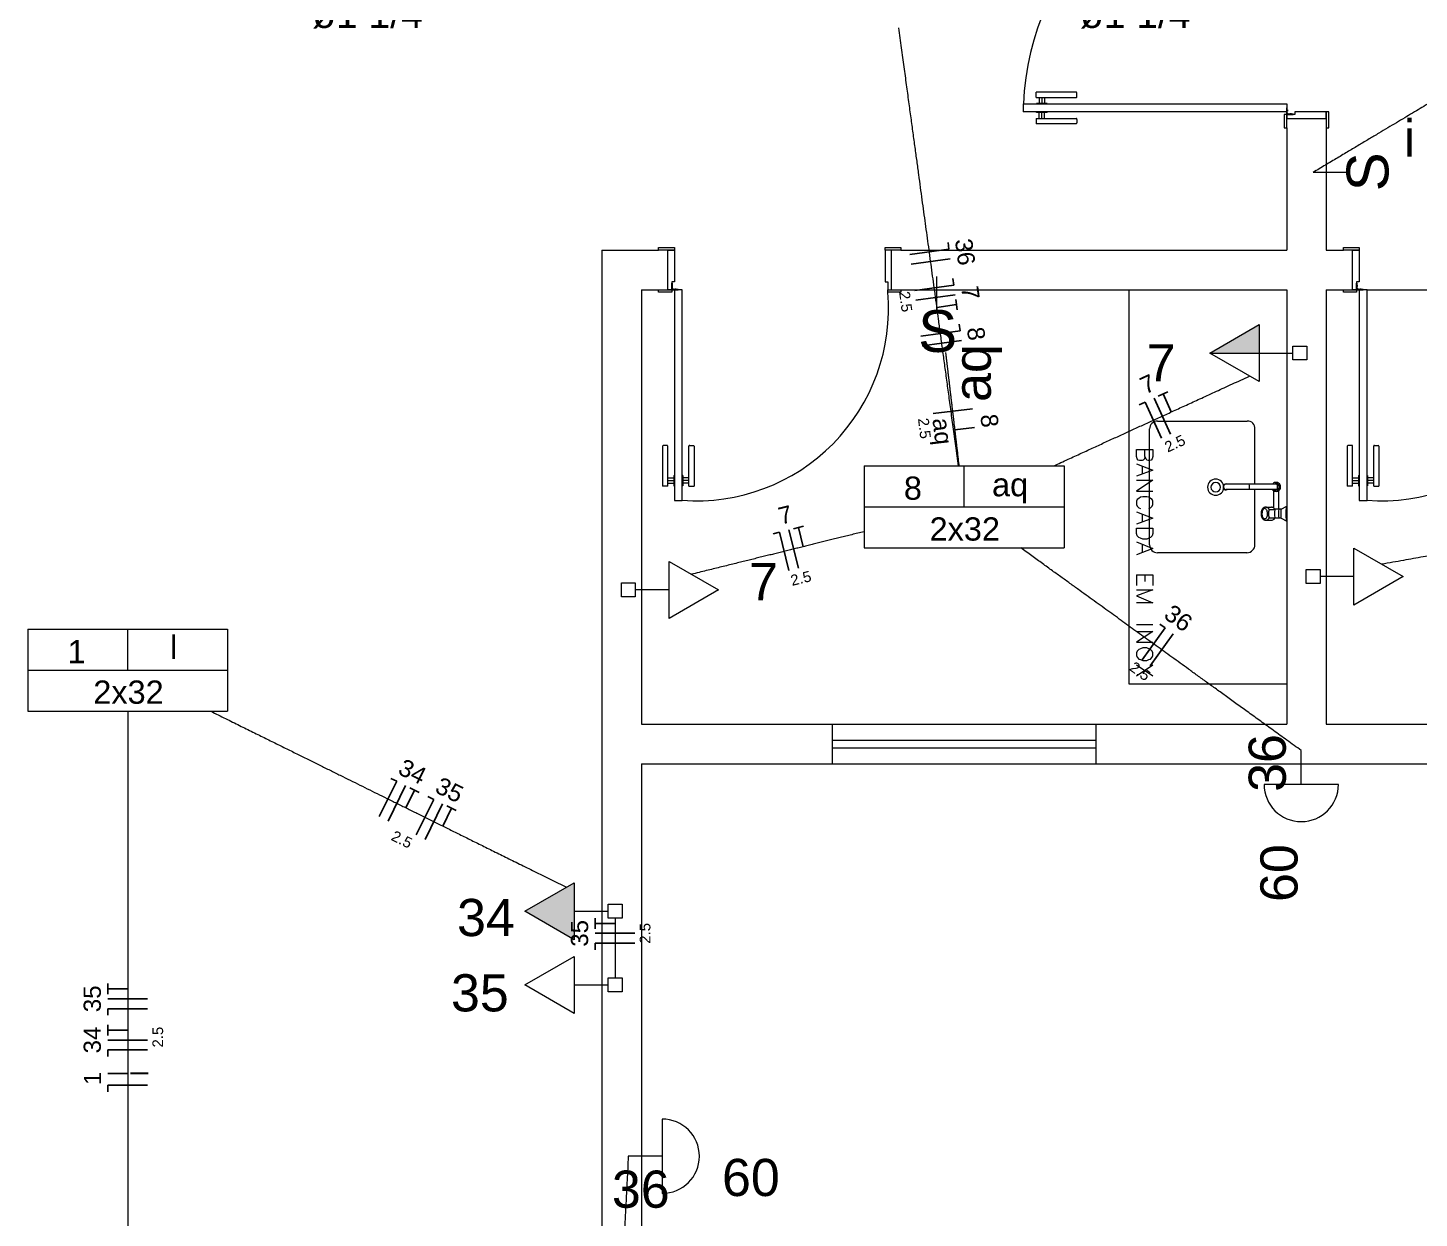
# Model space of a CAD drawing. Header units: millimetres. Extents: x -130 to 1399, y -90 to 1288.
# Drawn here: x 1137.94 to 1143.22, y 1245.55 to 1250.06 of the extents above; entities that cross this region are included whole.
import ezdxf

# ---------------------------------------------------------------- set-up
doc = ezdxf.new("R2010")
doc.units = ezdxf.units.MM
doc.header["$LTSCALE"] = 0.01
for name, color, linetype, lineweight in [('Arquitetura', 134, 'Continuous', 5), ('EL-Condutos', 3, 'Continuous', 13), ('EL-Fios', 9, 'Continuous', 25), ('EL-Textos condutos', 7, 'Continuous', 20), ('EL-Textos fios', 7, 'Continuous', 20), ('EL-Textos pontos', 5, 'Continuous', 20), ('P-SIMBOL', 5, 'Continuous', 5)]:
    doc.layers.add(name, color=color, linetype=linetype, lineweight=lineweight)
doc.styles.add('ARIAL', font='arial.ttf')

msp = doc.modelspace()

# ---------------------------------------------------------------- hatches: boundary and pattern name
at = {"layer": 'P-SIMBOL', "linetype": 'Continuous'}
for points in [[(1142.6169, 1248.8302), (1142.4294, 1248.8302), (1142.6169, 1248.9384)], [(1140.0169, 1246.8186), (1139.8294, 1246.7104), (1140.0169, 1246.6021)]]:
    msp.add_hatch(color=256, dxfattribs=at).paths.add_polyline_path(points)

# ---------------------------------------------------------------- linework, layer by layer
at = {"layer": 'Arquitetura', "color": 3, "linetype": 'Continuous'}
for p, q in [((1141.9219, 1249.8207), (1141.7704, 1249.8207)), ((1141.7704, 1249.8007), (1141.9219, 1249.8007)), ((1141.9249, 1249.8042), (1141.9249, 1249.8182)), ((1141.8119, 1249.7777), (1141.7719, 1249.7777)), ((1141.7704, 1249.7207), (1141.9219, 1249.7207)), ((1141.9219, 1249.7007), (1141.7704, 1249.7007)), ((1141.8119, 1249.7437), (1141.7719, 1249.7437)), ((1141.9249, 1249.7172), (1141.9249, 1249.7032)), ((1140.3679, 1248.4792), (1140.3544, 1248.4792)), ((1140.4549, 1248.4792), (1140.4694, 1248.4792)), ((1142.9684, 1248.4792), (1142.9539, 1248.4792)), ((1143.0549, 1248.4792), (1143.0689, 1248.4792)), ((1140.3514, 1248.4762), (1140.3514, 1248.3242)), ((1140.3714, 1248.3242), (1140.3714, 1248.4762)), ((1140.4514, 1248.3242), (1140.4514, 1248.4762)), ((1140.4714, 1248.4762), (1140.4714, 1248.3242)), ((1142.9514, 1248.4762), (1142.9514, 1248.3242)), ((1142.9714, 1248.3242), (1142.9714, 1248.4762)), ((1143.0519, 1248.3242), (1143.0519, 1248.4762)), ((1143.0719, 1248.4762), (1143.0719, 1248.3242)), ((1140.3949, 1248.3657), (1140.3949, 1248.3257)), ((1140.4289, 1248.3657), (1140.4289, 1248.3257)), ((1142.9944, 1248.3657), (1142.9944, 1248.3257)), ((1143.0284, 1248.3657), (1143.0284, 1248.3257))]:
    msp.add_line(p, q, dxfattribs=at)
at = {"layer": 'Arquitetura', "color": 3}
for p, q in [((1141.7704, 1249.8007), (1141.7704, 1249.8207)), ((1141.7819, 1249.8007), (1141.7819, 1249.7777)), ((1141.7919, 1249.8007), (1141.7919, 1249.7777)), ((1141.8019, 1249.8007), (1141.8019, 1249.7777)), ((1141.7719, 1249.7777), (1141.7719, 1249.7757)), ((1141.7719, 1249.7437), (1141.7719, 1249.7462)), ((1141.8119, 1249.7777), (1141.8119, 1249.7757)), ((1141.8119, 1249.7437), (1141.8119, 1249.7462)), ((1141.7704, 1249.7207), (1141.7704, 1249.7007)), ((1141.7819, 1249.7207), (1141.7819, 1249.7437)), ((1141.7919, 1249.7207), (1141.7919, 1249.7437)), ((1141.8019, 1249.7207), (1141.8019, 1249.7437)), ((1140.3714, 1248.3242), (1140.3514, 1248.3242)), ((1140.3714, 1248.3557), (1140.3949, 1248.3557)), ((1140.3714, 1248.3457), (1140.3949, 1248.3457)), ((1140.3714, 1248.3357), (1140.3949, 1248.3357)), ((1140.3949, 1248.3657), (1140.3969, 1248.3657)), ((1140.3949, 1248.3257), (1140.3969, 1248.3257)), ((1140.4289, 1248.3657), (1140.4269, 1248.3657)), ((1140.4289, 1248.3257), (1140.4269, 1248.3257)), ((1140.4514, 1248.3557), (1140.4289, 1248.3557)), ((1140.4514, 1248.3457), (1140.4289, 1248.3457)), ((1140.4514, 1248.3357), (1140.4289, 1248.3357)), ((1140.4514, 1248.3242), (1140.4714, 1248.3242)), ((1142.9714, 1248.3242), (1142.9514, 1248.3242)), ((1142.9714, 1248.3557), (1142.9944, 1248.3557)), ((1142.9714, 1248.3457), (1142.9944, 1248.3457)), ((1142.9714, 1248.3357), (1142.9944, 1248.3357)), ((1142.9944, 1248.3657), (1142.9964, 1248.3657)), ((1142.9944, 1248.3257), (1142.9964, 1248.3257)), ((1143.0284, 1248.3657), (1143.0264, 1248.3657)), ((1143.0284, 1248.3257), (1143.0264, 1248.3257)), ((1143.0519, 1248.3557), (1143.0284, 1248.3557)), ((1143.0519, 1248.3457), (1143.0284, 1248.3457)), ((1143.0519, 1248.3357), (1143.0284, 1248.3357)), ((1143.0519, 1248.3242), (1143.0719, 1248.3242))]:
    msp.add_line(p, q, dxfattribs=at)
at = {"layer": 'Arquitetura', "color": 2}
for p, q in [((1141.7214, 1249.7757), (1142.7214, 1249.7757)), ((1141.7214, 1249.7757), (1141.7214, 1249.7462)), ((1142.7214, 1249.7462), (1141.7214, 1249.7462)), ((1142.7214, 1249.7757), (1142.7214, 1249.7462)), ((1140.3969, 1249.0707), (1140.3969, 1248.2707)), ((1140.4269, 1249.0707), (1140.3969, 1249.0707)), ((1140.4269, 1248.2707), (1140.4269, 1249.0707)), ((1142.9964, 1249.0707), (1142.9964, 1248.2707)), ((1143.0264, 1249.0707), (1142.9964, 1249.0707)), ((1143.0264, 1248.2707), (1143.0264, 1249.0707)), ((1140.3969, 1248.2707), (1140.4269, 1248.2707)), ((1142.9964, 1248.2707), (1143.0264, 1248.2707))]:
    msp.add_line(p, q, dxfattribs=at)
at = {"layer": 'Arquitetura'}
for p, q in [((1142.7229, 1249.7522), (1142.7229, 1249.7492)), ((1142.7384, 1249.7372), (1142.7349, 1249.7372)), ((1140.1214, 1249.2207), (1140.3364, 1249.2207)), ((1141.2564, 1249.2207), (1142.7214, 1249.2207)), ((1142.8714, 1249.2207), (1142.9369, 1249.2207)), ((1140.2719, 1249.0707), (1140.3364, 1249.0707)), ((1140.3879, 1249.0872), (1140.3879, 1249.0847)), ((1140.4029, 1249.0722), (1140.3999, 1249.0722)), ((1141.2564, 1249.0707), (1142.7214, 1249.0707)), ((1142.1229, 1247.5727), (1142.1229, 1249.0707)), ((1142.8714, 1249.0707), (1142.9369, 1249.0707)), ((1142.9884, 1249.0872), (1142.9884, 1249.0847)), ((1143.0029, 1249.0722), (1143.0004, 1249.0722)), ((1143.0264, 1249.0707), (1143.8064, 1249.0707)), ((1142.2009, 1248.1017), (1142.2009, 1248.5417)), ((1142.2309, 1248.5717), (1142.5714, 1248.5717)), ((1142.6009, 1248.3317), (1142.6009, 1248.5417)), ((1142.1514, 1248.4367), (1142.1514, 1248.4642)), ((1142.1514, 1248.4642), (1142.2129, 1248.4642)), ((1142.1539, 1248.4282), (1142.1514, 1248.4367)), ((1142.1579, 1248.4237), (1142.1539, 1248.4282)), ((1142.1814, 1248.4282), (1142.1769, 1248.4237)), ((1142.1834, 1248.4367), (1142.1814, 1248.4282)), ((1142.1834, 1248.4367), (1142.1834, 1248.4642)), ((1142.1879, 1248.4282), (1142.1834, 1248.4367)), ((1142.1899, 1248.4237), (1142.1879, 1248.4282)), ((1142.2109, 1248.4282), (1142.2069, 1248.4237)), ((1142.2129, 1248.4367), (1142.2109, 1248.4282)), ((1142.2129, 1248.4642), (1142.2129, 1248.4367)), ((1142.1514, 1248.4092), (1142.2129, 1248.3857)), ((1142.2129, 1248.3857), (1142.1514, 1248.3627)), ((1142.1624, 1248.4217), (1142.1579, 1248.4237)), ((1142.1729, 1248.4217), (1142.1624, 1248.4217)), ((1142.1769, 1248.4237), (1142.1729, 1248.4217)), ((1142.1729, 1248.4007), (1142.1729, 1248.3712)), ((1142.1959, 1248.4217), (1142.1899, 1248.4237)), ((1142.2024, 1248.4217), (1142.1959, 1248.4217)), ((1142.2069, 1248.4237), (1142.2024, 1248.4217)), ((1142.1514, 1248.3477), (1142.2129, 1248.3477)), ((1142.2129, 1248.3477), (1142.1514, 1248.3052)), ((1142.4959, 1248.3317), (1142.4909, 1248.3317)), ((1142.6669, 1248.3317), (1142.4959, 1248.3317)), ((1142.6844, 1248.3317), (1142.6669, 1248.3317)), ((1142.1514, 1248.3052), (1142.2129, 1248.3052)), ((1142.1539, 1248.2737), (1142.1514, 1248.2672)), ((1142.1514, 1248.2672), (1142.1514, 1248.2547)), ((1142.1599, 1248.2777), (1142.1539, 1248.2737)), ((1142.1664, 1248.2822), (1142.1599, 1248.2777)), ((1142.1749, 1248.2842), (1142.1664, 1248.2822)), ((1142.1899, 1248.2842), (1142.1749, 1248.2842)), ((1142.1984, 1248.2822), (1142.1899, 1248.2842)), ((1142.2044, 1248.2777), (1142.1984, 1248.2822)), ((1142.2109, 1248.2737), (1142.2044, 1248.2777)), ((1142.2129, 1248.2672), (1142.2109, 1248.2737)), ((1142.2129, 1248.2547), (1142.2129, 1248.2672)), ((1142.4959, 1248.3117), (1142.4909, 1248.3117)), ((1142.6669, 1248.3117), (1142.4959, 1248.3117)), ((1142.6009, 1248.1017), (1142.6009, 1248.3117)), ((1142.6844, 1248.3117), (1142.6669, 1248.3117)), ((1142.6709, 1248.3077), (1142.6709, 1248.2427)), ((1142.6909, 1248.3077), (1142.6909, 1248.2377)), ((1142.1514, 1248.2547), (1142.1539, 1248.2482)), ((1142.1514, 1248.2272), (1142.2129, 1248.2037)), ((1142.1539, 1248.2482), (1142.1599, 1248.2417)), ((1142.1599, 1248.2417), (1142.1664, 1248.2397)), ((1142.1729, 1248.2187), (1142.1729, 1248.1892)), ((1142.1984, 1248.2397), (1142.2044, 1248.2417)), ((1142.2044, 1248.2417), (1142.2109, 1248.2482)), ((1142.2109, 1248.2482), (1142.2129, 1248.2547)), ((1142.6419, 1248.2452), (1142.6634, 1248.2452)), ((1142.6559, 1248.2357), (1142.6769, 1248.2357)), ((1142.6909, 1248.2377), (1142.6759, 1248.2377)), ((1142.7004, 1248.2377), (1142.6909, 1248.2377)), ((1142.7004, 1248.2377), (1142.7214, 1248.2487)), ((1142.7004, 1248.2027), (1142.7004, 1248.2377)), ((1142.2129, 1248.2037), (1142.1514, 1248.1807)), ((1142.1514, 1248.1657), (1142.2129, 1248.1657)), ((1142.1514, 1248.1447), (1142.1514, 1248.1657)), ((1142.2129, 1248.1657), (1142.2129, 1248.1447)), ((1142.6419, 1248.1952), (1142.6634, 1248.1952)), ((1142.6559, 1248.2042), (1142.6769, 1248.2042)), ((1142.7004, 1248.2027), (1142.6759, 1248.2027)), ((1142.7004, 1248.2027), (1142.7214, 1248.1917)), ((1142.1539, 1248.1362), (1142.1514, 1248.1447)), ((1142.1514, 1248.1127), (1142.2129, 1248.0877)), ((1142.1599, 1248.1297), (1142.1539, 1248.1362)), ((1142.1664, 1248.1277), (1142.1599, 1248.1297)), ((1142.1749, 1248.1232), (1142.1664, 1248.1277)), ((1142.1899, 1248.1232), (1142.1749, 1248.1232)), ((1142.1984, 1248.1277), (1142.1899, 1248.1232)), ((1142.2044, 1248.1297), (1142.1984, 1248.1277)), ((1142.2109, 1248.1362), (1142.2044, 1248.1297)), ((1142.2129, 1248.1447), (1142.2109, 1248.1362)), ((1142.2129, 1248.0877), (1142.1514, 1248.0642)), ((1142.1729, 1248.1022), (1142.1729, 1248.0727)), ((1142.2309, 1248.0722), (1142.5714, 1248.0722)), ((1142.1514, 1247.9882), (1142.2129, 1247.9882)), ((1142.1514, 1247.9882), (1142.1514, 1247.9477)), ((1142.1834, 1247.9882), (1142.1834, 1247.9627)), ((1142.2129, 1247.9882), (1142.2129, 1247.9477)), ((1142.1514, 1247.9307), (1142.2129, 1247.9307)), ((1142.2129, 1247.9307), (1142.1514, 1247.9077)), ((1142.1514, 1247.9077), (1142.2129, 1247.8822)), ((1142.2129, 1247.8822), (1142.1514, 1247.8822)), ((1142.2129, 1247.7977), (1142.1514, 1247.7977)), ((1142.1514, 1247.7722), (1142.2129, 1247.7722)), ((1142.2129, 1247.7722), (1142.1514, 1247.7322)), ((1142.1514, 1247.7322), (1142.2129, 1247.7322)), ((1142.1539, 1247.6982), (1142.1514, 1247.6917)), ((1142.1514, 1247.6917), (1142.1514, 1247.6812)), ((1142.1599, 1247.7042), (1142.1539, 1247.6982)), ((1142.1664, 1247.7067), (1142.1599, 1247.7042)), ((1142.1749, 1247.7107), (1142.1664, 1247.7067)), ((1142.1899, 1247.7107), (1142.1749, 1247.7107)), ((1142.1984, 1247.7067), (1142.1899, 1247.7107)), ((1142.2044, 1247.7042), (1142.1984, 1247.7067)), ((1142.2109, 1247.6982), (1142.2044, 1247.7042)), ((1142.2129, 1247.6917), (1142.2109, 1247.6982)), ((1142.2129, 1247.6812), (1142.2129, 1247.6917)), ((1142.1514, 1247.6812), (1142.1539, 1247.6747)), ((1142.2129, 1247.6452), (1142.1514, 1247.6027)), ((1142.2129, 1247.6027), (1142.1514, 1247.6452)), ((1142.1539, 1247.6747), (1142.1599, 1247.6682)), ((1142.1599, 1247.6682), (1142.1664, 1247.6662)), ((1142.1664, 1247.6662), (1142.1749, 1247.6622)), ((1142.1749, 1247.6622), (1142.1899, 1247.6622)), ((1142.1899, 1247.6622), (1142.1984, 1247.6662)), ((1142.1984, 1247.6662), (1142.2044, 1247.6682)), ((1142.2044, 1247.6682), (1142.2109, 1247.6747)), ((1142.2109, 1247.6747), (1142.2129, 1247.6812)), ((1142.7214, 1247.5727), (1142.1229, 1247.5727)), ((1140.2719, 1247.4207), (1142.7214, 1247.4207)), ((1140.9964, 1247.4207), (1140.9964, 1247.2707)), ((1141.9964, 1247.4207), (1141.9964, 1247.2707)), ((1142.8714, 1247.4207), (1145.9714, 1247.4207)), ((1140.2719, 1247.2707), (1149.2214, 1247.2707))]:
    msp.add_line(p, q, dxfattribs=at)
at = {"layer": 'Arquitetura', "linetype": 'Continuous'}
for p, q in [((1142.7214, 1249.6857), (1142.7214, 1249.2207)), ((1142.8714, 1249.6857), (1142.8714, 1249.2207)), ((1140.1214, 1249.2207), (1140.1214, 1242.1757)), ((1140.2719, 1249.0707), (1140.2719, 1247.4207)), ((1142.7214, 1249.0707), (1142.7214, 1247.4207)), ((1142.8714, 1249.0707), (1142.8714, 1247.4207)), ((1140.9964, 1247.3607), (1141.9964, 1247.3607)), ((1140.9964, 1247.3307), (1141.9964, 1247.3307)), ((1140.2719, 1247.2707), (1140.2719, 1242.1757))]:
    msp.add_line(p, q, dxfattribs=at)
at = {"layer": 'Arquitetura', "color": 1}
for points in [[(1142.7224, 1249.7407), (1142.7214, 1249.7382), (1142.7214, 1249.7382), (1142.7214, 1249.7407), (1142.7214, 1249.7607), (1142.7224, 1249.7607), (1142.7224, 1249.7407)], [(1142.7259, 1249.7367), (1142.7239, 1249.7357), (1142.7239, 1249.7357), (1142.7264, 1249.7357), (1142.7464, 1249.7357), (1142.7464, 1249.7367), (1142.7259, 1249.7367)], [(1140.3879, 1249.0752), (1140.3869, 1249.0732), (1140.3869, 1249.0732), (1140.3869, 1249.0757), (1140.3869, 1249.0957), (1140.3879, 1249.0957), (1140.3879, 1249.0752)], [(1140.3909, 1249.0717), (1140.3889, 1249.0707), (1140.3889, 1249.0707), (1140.3914, 1249.0707), (1140.4114, 1249.0707), (1140.4114, 1249.0717), (1140.3909, 1249.0717)], [(1142.9879, 1249.0752), (1142.9864, 1249.0732), (1142.9864, 1249.0732), (1142.9864, 1249.0757), (1142.9864, 1249.0957), (1142.9879, 1249.0957), (1142.9879, 1249.0752)], [(1142.9914, 1249.0717), (1142.9894, 1249.0707), (1142.9894, 1249.0707), (1142.9919, 1249.0707), (1143.0119, 1249.0707), (1143.0119, 1249.0717), (1142.9914, 1249.0717)]]:
    msp.add_lwpolyline(points, dxfattribs=at)
at = {"layer": 'Arquitetura', "color": 2}
for points in [[(1142.7519, 1249.7462), (1142.7519, 1249.7357), (1142.7214, 1249.7357), (1142.7214, 1249.7207), (1142.8714, 1249.7207), (1142.8714, 1249.7462), (1142.7519, 1249.7462)], [(1140.3969, 1249.1007), (1140.3869, 1249.1007), (1140.3869, 1249.0707), (1140.3714, 1249.0707), (1140.3714, 1249.2207), (1140.3969, 1249.2207), (1140.3969, 1249.1007)], [(1141.1969, 1249.1007), (1141.2069, 1249.1007), (1141.2069, 1249.0707), (1141.2214, 1249.0707), (1141.2214, 1249.2207), (1141.1969, 1249.2207), (1141.1969, 1249.1007)], [(1142.9964, 1249.1007), (1142.9864, 1249.1007), (1142.9864, 1249.0707), (1142.9714, 1249.0707), (1142.9714, 1249.2207), (1142.9964, 1249.2207), (1142.9964, 1249.1007)]]:
    msp.add_lwpolyline(points, close=True, dxfattribs=at)
at = {"layer": 'Arquitetura'}
for points in [[(1142.7239, 1249.7532), (1142.7229, 1249.7522), (1142.7224, 1249.7522)], [(1142.7239, 1249.7482), (1142.7229, 1249.7492), (1142.7224, 1249.7492)], [(1142.7239, 1249.7512), (1142.7239, 1249.7512), (1142.7239, 1249.7532), (1142.7239, 1249.7532), (1142.7239, 1249.7482), (1142.7239, 1249.7482), (1142.7239, 1249.7507), (1142.7239, 1249.7507)], [(1142.7339, 1249.7382), (1142.7349, 1249.7372), (1142.7349, 1249.7367)], [(1142.7369, 1249.7382), (1142.7369, 1249.7382), (1142.7394, 1249.7382), (1142.7394, 1249.7382), (1142.7339, 1249.7382), (1142.7339, 1249.7382), (1142.7364, 1249.7382), (1142.7364, 1249.7382)], [(1142.7394, 1249.7382), (1142.7384, 1249.7372), (1142.7384, 1249.7367)], [(1140.3889, 1249.0882), (1140.3879, 1249.0872), (1140.3879, 1249.0872)], [(1140.3889, 1249.0832), (1140.3879, 1249.0847), (1140.3879, 1249.0847)], [(1140.3889, 1249.0862), (1140.3889, 1249.0862), (1140.3889, 1249.0882), (1140.3889, 1249.0882), (1140.3889, 1249.0832), (1140.3889, 1249.0832), (1140.3889, 1249.0857), (1140.3889, 1249.0857)], [(1140.4019, 1249.0732), (1140.4019, 1249.0732), (1140.4039, 1249.0732), (1140.4039, 1249.0732), (1140.3989, 1249.0732), (1140.3989, 1249.0732), (1140.4014, 1249.0732), (1140.4014, 1249.0732)], [(1140.3989, 1249.0732), (1140.3999, 1249.0722), (1140.3999, 1249.0717)], [(1140.4039, 1249.0732), (1140.4029, 1249.0722), (1140.4029, 1249.0717)], [(1142.9889, 1249.0882), (1142.9884, 1249.0872), (1142.9879, 1249.0872)], [(1142.9889, 1249.0832), (1142.9884, 1249.0847), (1142.9879, 1249.0847)], [(1142.9889, 1249.0862), (1142.9894, 1249.0862), (1142.9894, 1249.0882), (1142.9889, 1249.0882), (1142.9889, 1249.0832), (1142.9894, 1249.0832), (1142.9894, 1249.0857), (1142.9889, 1249.0857)], [(1143.0019, 1249.0732), (1143.0019, 1249.0732), (1143.0039, 1249.0732), (1143.0039, 1249.0732), (1142.9994, 1249.0732), (1142.9994, 1249.0732), (1143.0014, 1249.0732), (1143.0014, 1249.0732)], [(1142.9994, 1249.0732), (1143.0004, 1249.0722), (1143.0004, 1249.0717)], [(1143.0039, 1249.0732), (1143.0029, 1249.0722), (1143.0029, 1249.0717)]]:
    msp.add_lwpolyline(points, dxfattribs=at)
at = {"layer": 'Arquitetura', "color": 3}
for points in [[(1142.8714, 1249.7462), (1142.8714, 1249.7207), (1142.8714, 1249.6857), (1142.8814, 1249.6857), (1142.8814, 1249.7462), (1142.8714, 1249.7462)], [(1142.7114, 1249.7357), (1142.7114, 1249.6857), (1142.7214, 1249.6857), (1142.7214, 1249.7357), (1142.7114, 1249.7357)], [(1140.3969, 1249.2207), (1140.3714, 1249.2207), (1140.3364, 1249.2207), (1140.3364, 1249.2307), (1140.3969, 1249.2307), (1140.3969, 1249.2207)], [(1141.2564, 1249.2207), (1141.1969, 1249.2207), (1141.1969, 1249.2307), (1141.2564, 1249.2307), (1141.2564, 1249.2207)], [(1142.9964, 1249.2207), (1142.9714, 1249.2207), (1142.9369, 1249.2207), (1142.9369, 1249.2307), (1142.9964, 1249.2307), (1142.9964, 1249.2207)], [(1140.3869, 1249.0607), (1140.3364, 1249.0607), (1140.3364, 1249.0707), (1140.3869, 1249.0707), (1140.3869, 1249.0607)], [(1141.2564, 1249.0607), (1141.2069, 1249.0607), (1141.2069, 1249.0707), (1141.2564, 1249.0707), (1141.2564, 1249.0607)], [(1142.9864, 1249.0607), (1142.9369, 1249.0607), (1142.9369, 1249.0707), (1142.9864, 1249.0707), (1142.9864, 1249.0607)]]:
    msp.add_lwpolyline(points, close=True, dxfattribs=at)
at = {"layer": 'Arquitetura', "linetype": 'Continuous'}
for points in [[(1142.6414, 1248.2452), (1142.6379, 1248.2447), (1142.6354, 1248.2432), (1142.6324, 1248.2412), (1142.6299, 1248.2382), (1142.6274, 1248.2352), (1142.6259, 1248.2312), (1142.6249, 1248.2267), (1142.6244, 1248.2222), (1142.6244, 1248.2177), (1142.6249, 1248.2132), (1142.6259, 1248.2092), (1142.6274, 1248.2052), (1142.6299, 1248.2017), (1142.6324, 1248.1992), (1142.6354, 1248.1972), (1142.6379, 1248.1957), (1142.6414, 1248.1952)], [(1142.6379, 1248.2007), (1142.6404, 1248.2012), (1142.6424, 1248.2022), (1142.6444, 1248.2042), (1142.6459, 1248.2067), (1142.6474, 1248.2097), (1142.6484, 1248.2132), (1142.6489, 1248.2172), (1142.6489, 1248.2212), (1142.6484, 1248.2252), (1142.6479, 1248.2287), (1142.6469, 1248.2322), (1142.6454, 1248.2347), (1142.6434, 1248.2372), (1142.6414, 1248.2387), (1142.6394, 1248.2397), (1142.6374, 1248.2397), (1142.6349, 1248.2387), (1142.6329, 1248.2372), (1142.6314, 1248.2347), (1142.6299, 1248.2322), (1142.6284, 1248.2287), (1142.6279, 1248.2252), (1142.6274, 1248.2212), (1142.6274, 1248.2172), (1142.6279, 1248.2132), (1142.6289, 1248.2097), (1142.6304, 1248.2067), (1142.6319, 1248.2042), (1142.6339, 1248.2022), (1142.6364, 1248.2012), (1142.6379, 1248.2007)], [(1142.6549, 1248.2367), (1142.6529, 1248.2397), (1142.6504, 1248.2422), (1142.6479, 1248.2437), (1142.6449, 1248.2447), (1142.6419, 1248.2452)], [(1142.6709, 1248.2427), (1142.6694, 1248.2437), (1142.6679, 1248.2442), (1142.6664, 1248.2447), (1142.6649, 1248.2452), (1142.6634, 1248.2452)], [(1142.6759, 1248.2377), (1142.6749, 1248.2387), (1142.6739, 1248.2402), (1142.6729, 1248.2412), (1142.6719, 1248.2417), (1142.6709, 1248.2427)], [(1142.6769, 1248.2367), (1142.6769, 1248.2367), (1142.6764, 1248.2372), (1142.6764, 1248.2372), (1142.6764, 1248.2377), (1142.6759, 1248.2377)], [(1142.6414, 1248.1952), (1142.6444, 1248.1952), (1142.6474, 1248.1962), (1142.6504, 1248.1982), (1142.6529, 1248.2007), (1142.6549, 1248.2037)], [(1142.6634, 1248.1952), (1142.6664, 1248.1952), (1142.6689, 1248.1962), (1142.6714, 1248.1977), (1142.6739, 1248.1997), (1142.6759, 1248.2027)], [(1142.6759, 1248.2027), (1142.6764, 1248.2027), (1142.6764, 1248.2032), (1142.6764, 1248.2032), (1142.6769, 1248.2037), (1142.6769, 1248.2037)]]:
    msp.add_lwpolyline(points, dxfattribs=at)
at = {"layer": 'Arquitetura', "color": 1}
for centre in [(1142.7239, 1249.7382), (1140.3889, 1249.0732), (1142.9894, 1249.0732)]:
    msp.add_circle(centre, 0.0025, dxfattribs=at)
at = {"layer": 'Arquitetura'}
for centre, radius, start, end in [((1142.7444, 1249.7327), 1.0236, 91.8256, 177.588), ((1140.4804, 1248.9982), 0.7292, 265.793, 4.9364), ((1143.0799, 1248.9982), 0.7292, 265.793, 4.9364), ((1142.2299, 1248.5427), 0.0289, 88.5161, 181.484), ((1142.5739, 1248.5442), 0.0273, 354.972, 95.0276), ((1142.4519, 1248.3207), 0.0307, 90, 180), ((1142.4519, 1248.3207), 0.0307, 180, 270), ((1142.4519, 1248.3207), 0.018, 90, 180), ((1142.4519, 1248.3207), 0.018, 180, 270), ((1142.4519, 1248.3207), 0.0307, 0, 90), ((1142.4519, 1248.3207), 0.018, 0, 90), ((1142.4519, 1248.3207), 0.018, 270, 0), ((1142.4519, 1248.3207), 0.0307, 270, 0), ((1142.4909, 1248.3217), 0.0112, 63.7208, 296.279), ((1142.4909, 1248.3217), 0.01, 90, 270), ((1142.5574, 1248.3217), 0.0233, 334.556, 25.4445), ((1142.6809, 1248.3217), 0.0173, 125.419, 144.581), ((1142.6809, 1248.3217), 0.0173, 54.5813, 125.419), ((1142.6809, 1248.3217), 0.0126, 232.252, 127.748), ((1142.6634, 1248.3217), 0.0233, 334.556, 25.4445), ((1142.6809, 1248.3217), 0.0173, 305.419, 54.5813), ((1142.6809, 1248.3217), 0.0173, 215.419, 234.581), ((1142.6809, 1248.3217), 0.0173, 234.581, 305.419), ((1142.6854, 1248.2202), 0.0335, 153.975, 206.025), ((1142.6534, 1248.2357), 0.002, 333.975, 32.1559), ((1142.7299, 1248.2202), 0.0549, 164.314, 195.686), ((1142.6749, 1248.2357), 0.002, 344.314, 31.5675), ((1142.7714, 1248.2202), 0.0816, 167.538, 192.462), ((1142.9969, 1248.2202), 0.2786, 174.375, 185.625), ((1142.6534, 1248.2047), 0.002, 327.844, 26.0251), ((1142.6749, 1248.2047), 0.002, 328.433, 15.6861), ((1142.2299, 1248.1007), 0.0289, 178.516, 271.484), ((1142.5704, 1248.1027), 0.0307, 270, 0)]:
    msp.add_arc(centre, radius, start, end, dxfattribs=at)
at = {"layer": 'Arquitetura', "color": 3, "linetype": 'Continuous'}
for centre, start, end in [((1141.9219, 1249.8177), 9.4623, 90), ((1141.9219, 1249.8037), 270, 9.4623), ((1141.9219, 1249.7177), 350.538, 90), ((1141.9219, 1249.7042), 270, 350.538), ((1140.3549, 1248.4762), 99.4623, 180), ((1140.3684, 1248.4762), 0, 99.4623), ((1140.4544, 1248.4762), 80.5377, 180), ((1140.4689, 1248.4762), 0, 80.5377), ((1142.9544, 1248.4762), 99.4623, 180), ((1142.9689, 1248.4762), 0, 99.4623), ((1143.0544, 1248.4762), 80.5377, 180), ((1143.0684, 1248.4762), 0, 80.5377)]:
    msp.add_arc(centre, 0.003, start, end, dxfattribs=at)
at = {"layer": 'EL-Condutos', "linetype": 'Continuous'}
for points in [[(1141.4755, 1248.4015), (1141.4651, 1248.4778), (1141.4553, 1248.5497), (1141.446, 1248.6177), (1141.4373, 1248.682), (1141.429, 1248.7429), (1141.4211, 1248.8007), (1141.4136, 1248.8558), (1141.4064, 1248.9083), (1141.3996, 1248.9587), (1141.393, 1249.0073), (1141.3866, 1249.0543), (1141.3803, 1249.1001), (1141.3742, 1249.145), (1141.3682, 1249.1892), (1141.3622, 1249.2332), (1141.3562, 1249.2771), (1141.3502, 1249.3214), (1141.3441, 1249.3662), (1141.3378, 1249.412), (1141.3314, 1249.459), (1141.3248, 1249.5076), (1141.318, 1249.558), (1141.3108, 1249.6106), (1141.3033, 1249.6656), (1141.2954, 1249.7234), (1141.2871, 1249.7843), (1141.2784, 1249.8486), (1141.2691, 1249.9166), (1141.2593, 1249.9886), (1141.2489, 1250.0649)], [(1143.7412, 1250.0646), (1143.7073, 1250.0443), (1143.675, 1250.0251), (1143.6442, 1250.0067), (1143.6147, 1249.9891), (1143.5864, 1249.9722), (1143.559, 1249.9558), (1143.5325, 1249.94), (1143.5068, 1249.9246), (1143.4816, 1249.9096), (1143.4568, 1249.8948), (1143.4323, 1249.8802), (1143.4079, 1249.8656), (1143.3835, 1249.851), (1143.3589, 1249.8363), (1143.3339, 1249.8215), (1143.3086, 1249.8063), (1143.2826, 1249.7908), (1143.2558, 1249.7748), (1143.2281, 1249.7583), (1143.1994, 1249.7412), (1143.1695, 1249.7233), (1143.1382, 1249.7046), (1143.1054, 1249.685), (1143.071, 1249.6645), (1143.0347, 1249.6428), (1142.9965, 1249.62), (1142.9563, 1249.596), (1142.9137, 1249.5706), (1142.8688, 1249.5438), (1142.8214, 1249.5155)], [(1141.4783, 1248.4017), (1141.476, 1248.4207), (1141.4738, 1248.4391), (1141.4718, 1248.4568), (1141.4697, 1248.4739), (1141.4678, 1248.4905), (1141.4659, 1248.5065), (1141.464, 1248.5221), (1141.4623, 1248.5372), (1141.4605, 1248.5519), (1141.4588, 1248.5662), (1141.4572, 1248.5802), (1141.4555, 1248.5939), (1141.454, 1248.6073), (1141.4524, 1248.6206), (1141.4509, 1248.6336), (1141.4493, 1248.6465), (1141.4478, 1248.6592), (1141.4463, 1248.6719), (1141.4448, 1248.6846), (1141.4433, 1248.6973), (1141.4418, 1248.71), (1141.4403, 1248.7228), (1141.4388, 1248.7357), (1141.4372, 1248.7488), (1141.4357, 1248.762), (1141.4341, 1248.7755), (1141.4325, 1248.7893), (1141.4308, 1248.8034), (1141.4291, 1248.8178), (1141.4273, 1248.8326)], [(1141.837, 1248.4017), (1141.8646, 1248.4144), (1141.8912, 1248.4265), (1141.9168, 1248.4383), (1141.9417, 1248.4497), (1141.9659, 1248.4608), (1141.9894, 1248.4716), (1142.0123, 1248.4821), (1142.0347, 1248.4924), (1142.0568, 1248.5025), (1142.0786, 1248.5125), (1142.1001, 1248.5224), (1142.1215, 1248.5322), (1142.1429, 1248.542), (1142.1643, 1248.5518), (1142.1858, 1248.5616), (1142.2075, 1248.5716), (1142.2295, 1248.5817), (1142.2519, 1248.592), (1142.2747, 1248.6024), (1142.2981, 1248.6132), (1142.3221, 1248.6242), (1142.3469, 1248.6355), (1142.3724, 1248.6472), (1142.3988, 1248.6593), (1142.4262, 1248.6719), (1142.4547, 1248.685), (1142.4843, 1248.6985), (1142.5151, 1248.7127), (1142.5473, 1248.7274), (1142.5808, 1248.7428)], [(1144.0324, 1248.1977), (1143.9955, 1248.1911), (1143.96, 1248.1848), (1143.9258, 1248.1787), (1143.8928, 1248.1728), (1143.8609, 1248.1671), (1143.83, 1248.1616), (1143.7999, 1248.1562), (1143.7706, 1248.151), (1143.7419, 1248.1458), (1143.7137, 1248.1408), (1143.6859, 1248.1358), (1143.6584, 1248.1309), (1143.6311, 1248.126), (1143.6038, 1248.1212), (1143.5764, 1248.1163), (1143.549, 1248.1114), (1143.5212, 1248.1064), (1143.493, 1248.1014), (1143.4643, 1248.0963), (1143.435, 1248.091), (1143.4049, 1248.0857), (1143.374, 1248.0801), (1143.3422, 1248.0744), (1143.3092, 1248.0686), (1143.2751, 1248.0625), (1143.2396, 1248.0561), (1143.2027, 1248.0495), (1143.1643, 1248.0427), (1143.1243, 1248.0355), (1143.0824, 1248.028)], [(1141.1169, 1248.1518), (1141.0933, 1248.146), (1141.0703, 1248.1403), (1141.048, 1248.1348), (1141.0263, 1248.1294), (1141.0051, 1248.1242), (1140.9844, 1248.119), (1140.964, 1248.114), (1140.944, 1248.1091), (1140.9243, 1248.1042), (1140.9048, 1248.0994), (1140.8854, 1248.0946), (1140.8661, 1248.0898), (1140.8468, 1248.085), (1140.8275, 1248.0803), (1140.8081, 1248.0755), (1140.7885, 1248.0706), (1140.7687, 1248.0657), (1140.7486, 1248.0608), (1140.7282, 1248.0557), (1140.7073, 1248.0506), (1140.686, 1248.0453), (1140.6641, 1248.0399), (1140.6416, 1248.0343), (1140.6185, 1248.0286), (1140.5946, 1248.0227), (1140.5699, 1248.0166), (1140.5444, 1248.0103), (1140.5179, 1248.0038), (1140.4905, 1247.997), (1140.4621, 1247.99)], [(1142.7768, 1247.3207), (1142.7225, 1247.36), (1142.6712, 1247.397), (1142.6229, 1247.4319), (1142.5772, 1247.4649), (1142.534, 1247.4961), (1142.4932, 1247.5257), (1142.4544, 1247.5537), (1142.4176, 1247.5803), (1142.3825, 1247.6056), (1142.349, 1247.6298), (1142.3168, 1247.6531), (1142.2858, 1247.6755), (1142.2557, 1247.6972), (1142.2265, 1247.7183), (1142.1979, 1247.739), (1142.1697, 1247.7594), (1142.1417, 1247.7796), (1142.1137, 1247.7998), (1142.0856, 1247.8202), (1142.0571, 1247.8407), (1142.0281, 1247.8617), (1141.9984, 1247.8832), (1141.9677, 1247.9053), (1141.936, 1247.9283), (1141.9029, 1247.9521), (1141.8684, 1247.9771), (1141.8322, 1248.0032), (1141.7942, 1248.0307), (1141.7541, 1248.0597), (1141.7117, 1248.0903)], [(1138.3214, 1247.4717), (1138.3214, 1247.3367), (1138.3214, 1247.2097), (1138.3214, 1247.0903), (1138.3214, 1246.9777), (1138.3214, 1246.8715), (1138.3214, 1246.7711), (1138.3214, 1246.6758), (1138.3214, 1246.5852), (1138.3214, 1246.4986), (1138.3214, 1246.4154), (1138.3214, 1246.3351), (1138.3214, 1246.2572), (1138.3214, 1246.1809), (1138.3214, 1246.1058), (1138.3214, 1246.0313), (1138.3214, 1245.9568), (1138.3214, 1245.8817), (1138.3214, 1245.8055), (1138.3214, 1245.7275), (1138.3214, 1245.6472), (1138.3214, 1245.5641), (1138.3214, 1245.4774), (1138.3214, 1245.3868), (1138.3214, 1245.2915), (1138.3214, 1245.1911), (1138.3214, 1245.0849), (1138.3214, 1244.9723), (1138.3214, 1244.8529), (1138.3214, 1244.7259), (1138.3214, 1244.5909)], [(1138.6369, 1247.4698), (1138.6929, 1247.4421), (1138.7461, 1247.4158), (1138.7968, 1247.3907), (1138.8453, 1247.3667), (1138.8916, 1247.3438), (1138.9361, 1247.3218), (1138.9789, 1247.3006), (1139.0202, 1247.2801), (1139.0603, 1247.2603), (1139.0994, 1247.2409), (1139.1376, 1247.222), (1139.1752, 1247.2034), (1139.2125, 1247.185), (1139.2495, 1247.1666), (1139.2865, 1247.1483), (1139.3238, 1247.1299), (1139.3615, 1247.1112), (1139.3999, 1247.0922), (1139.4391, 1247.0728), (1139.4794, 1247.0529), (1139.521, 1247.0323), (1139.564, 1247.011), (1139.6088, 1246.9888), (1139.6555, 1246.9657), (1139.7042, 1246.9416), (1139.7554, 1246.9163), (1139.8091, 1246.8897), (1139.8655, 1246.8618), (1139.9249, 1246.8324), (1139.9874, 1246.8014)], [(1140.1714, 1246.6838), (1140.1714, 1246.6735), (1140.1714, 1246.6638), (1140.1714, 1246.6546), (1140.1714, 1246.6459), (1140.1714, 1246.6377), (1140.1714, 1246.6298), (1140.1714, 1246.6223), (1140.1714, 1246.6151), (1140.1714, 1246.6082), (1140.1714, 1246.6016), (1140.1714, 1246.5951), (1140.1714, 1246.5888), (1140.1714, 1246.5827), (1140.1714, 1246.5766), (1140.1714, 1246.5705), (1140.1714, 1246.5645), (1140.1714, 1246.5584), (1140.1714, 1246.5522), (1140.1714, 1246.5459), (1140.1714, 1246.5395), (1140.1714, 1246.5328), (1140.1714, 1246.5259), (1140.1714, 1246.5188), (1140.1714, 1246.5113), (1140.1714, 1246.5034), (1140.1714, 1246.4952), (1140.1714, 1246.4865), (1140.1714, 1246.4773), (1140.1714, 1246.4676), (1140.1714, 1246.4573)], [(1140.2219, 1245.7804), (1140.2195, 1245.7337), (1140.2173, 1245.69), (1140.2151, 1245.649), (1140.2132, 1245.6105), (1140.2113, 1245.5744), (1140.2096, 1245.5403), (1140.2079, 1245.5082), (1140.2064, 1245.4779), (1140.2049, 1245.449), (1140.2034, 1245.4214), (1140.2021, 1245.3949), (1140.2008, 1245.3693), (1140.1995, 1245.3444), (1140.1982, 1245.3199), (1140.197, 1245.2957), (1140.1957, 1245.2716), (1140.1945, 1245.2473), (1140.1932, 1245.2227), (1140.1919, 1245.1974), (1140.1906, 1245.1715), (1140.1892, 1245.1445), (1140.1878, 1245.1164), (1140.1863, 1245.0868), (1140.1846, 1245.0557), (1140.183, 1245.0227), (1140.1812, 1244.9878), (1140.1792, 1244.9506), (1140.1772, 1244.911), (1140.175, 1244.8688), (1140.1727, 1244.8237)]]:
    msp.add_spline(points, degree=3, dxfattribs=at)
at = {"layer": 'EL-Fios'}
for p, q in [((1141.2905, 1249.2045), (1141.4391, 1249.2247)), ((1141.4357, 1249.2495), (1141.4391, 1249.2247)), ((1141.2955, 1249.1673), (1141.4441, 1249.1875)), ((1141.4543, 1249.1129), (1141.4577, 1249.0881)), ((1141.3091, 1249.0678), (1141.4577, 1249.0881)), ((1141.3141, 1249.0307), (1141.4628, 1249.0509)), ((1141.3935, 1249.0036), (1141.4678, 1249.0138)), ((1141.4651, 1249.0336), (1141.4705, 1248.994)), ((1141.3327, 1248.8941), (1141.4814, 1248.9143)), ((1141.478, 1248.9391), (1141.4814, 1248.9143)), ((1141.3378, 1248.8569), (1141.4864, 1248.8772)), ((1142.1613, 1248.6329), (1142.184, 1248.6433)), ((1142.2465, 1248.507), (1142.184, 1248.6433)), ((1142.2806, 1248.5226), (1142.2181, 1248.6589)), ((1142.234, 1248.6662), (1142.2703, 1248.6829)), ((1142.2834, 1248.6064), (1142.2522, 1248.6746)), ((1141.3793, 1248.6006), (1141.5282, 1248.6182)), ((1141.4621, 1248.5389), (1141.5366, 1248.5477)), ((1140.8488, 1248.1628), (1140.8876, 1248.1724)), ((1140.8862, 1248.0948), (1140.8682, 1248.1676)), ((1140.7712, 1248.1436), (1140.7954, 1248.1496)), ((1140.8314, 1248.004), (1140.7954, 1248.1496)), ((1140.8678, 1248.013), (1140.8318, 1248.1586)), ((1142.24, 1247.8011), (1142.2603, 1247.7865)), ((1142.1724, 1247.6649), (1142.2603, 1247.7865)), ((1142.2028, 1247.6429), (1142.2907, 1247.7645)), ((1139.3204, 1247.2152), (1139.3428, 1247.2042)), ((1139.2763, 1247.0697), (1139.3428, 1247.2042)), ((1139.3099, 1247.0531), (1139.3764, 1247.1875)), ((1139.3767, 1247.1037), (1139.41, 1247.1709)), ((1139.3921, 1247.1798), (1139.4279, 1247.162)), ((1139.4166, 1247.0002), (1139.4832, 1247.1347)), ((1139.4503, 1246.9836), (1139.5168, 1247.118)), ((1139.4608, 1247.1458), (1139.4832, 1247.1347)), ((1139.5325, 1247.1103), (1139.5683, 1247.0925)), ((1139.5171, 1247.0342), (1139.5504, 1247.1014)), ((1140.0964, 1246.6443), (1140.0964, 1246.6843)), ((1140.1714, 1246.6643), (1140.0964, 1246.6643)), ((1140.2464, 1246.6268), (1140.0964, 1246.6268)), ((1140.2464, 1246.5893), (1140.0964, 1246.5893)), ((1140.0964, 1246.5643), (1140.0964, 1246.5893)), ((1138.2464, 1246.3956), (1138.2464, 1246.4356)), ((1138.3214, 1246.4156), (1138.2464, 1246.4156)), ((1138.3964, 1246.3781), (1138.2464, 1246.3781)), ((1138.3964, 1246.3406), (1138.2464, 1246.3406)), ((1138.2464, 1246.3156), (1138.2464, 1246.3406)), ((1138.2464, 1246.2389), (1138.2464, 1246.2789)), ((1138.3214, 1246.2589), (1138.2464, 1246.2589)), ((1138.3964, 1246.2214), (1138.2464, 1246.2214)), ((1138.3964, 1246.1839), (1138.2464, 1246.1839)), ((1138.2464, 1246.1589), (1138.2464, 1246.1839)), ((1138.3214, 1246.0949), (1138.2464, 1246.0949)), ((1138.3964, 1246.0501), (1138.2464, 1246.0501)), ((1138.2464, 1246.0251), (1138.2464, 1246.0501))]:
    msp.add_line(p, q, dxfattribs=at)
at = {"layer": 'P-SIMBOL'}
for p, q in [((1142.9499, 1249.5155), (1142.8214, 1249.5155)), ((1141.3933, 1248.9922), (1141.3933, 1249.1207)), ((1142.4294, 1248.8302), (1142.6169, 1248.9384)), ((1142.6169, 1248.9384), (1142.6169, 1248.7219)), ((1142.7449, 1248.8037), (1142.7449, 1248.8567)), ((1142.7449, 1248.8567), (1142.798, 1248.8567)), ((1142.798, 1248.8567), (1142.798, 1248.8037)), ((1142.4294, 1248.8302), (1142.6169, 1248.8302)), ((1142.6169, 1248.7219), (1142.4294, 1248.8302)), ((1142.6169, 1248.8302), (1142.7449, 1248.8302)), ((1142.798, 1248.8037), (1142.7449, 1248.8037)), ((1141.1175, 1248.4013), (1141.1175, 1248.09)), ((1141.1175, 1248.4013), (1141.876, 1248.4013)), ((1141.4967, 1248.2457), (1141.4967, 1248.4013)), ((1141.876, 1248.4013), (1141.876, 1248.09)), ((1141.1175, 1248.2457), (1141.876, 1248.2457)), ((1141.1175, 1248.09), (1141.876, 1248.09)), ((1142.976, 1248.0897), (1143.1635, 1247.9814)), ((1142.976, 1247.8731), (1142.976, 1248.0897)), ((1140.3765, 1248.0389), (1140.564, 1247.9306)), ((1140.3765, 1247.8224), (1140.3765, 1248.0389)), ((1142.7949, 1247.9549), (1142.7949, 1248.0079)), ((1142.7949, 1248.0079), (1142.848, 1248.0079)), ((1142.848, 1248.0079), (1142.848, 1247.9549)), ((1140.1954, 1247.9041), (1140.1954, 1247.9571)), ((1140.1954, 1247.9571), (1140.2485, 1247.9571)), ((1140.2485, 1247.9571), (1140.2485, 1247.9041)), ((1142.848, 1247.9549), (1142.7949, 1247.9549)), ((1142.976, 1247.9814), (1142.848, 1247.9814)), ((1143.1635, 1247.9814), (1142.976, 1247.8731)), ((1140.2485, 1247.9041), (1140.1954, 1247.9041)), ((1140.3765, 1247.9306), (1140.2485, 1247.9306)), ((1140.564, 1247.9306), (1140.3765, 1247.8224)), ((1137.9421, 1247.7816), (1137.9421, 1247.4703)), ((1137.9421, 1247.7816), (1138.7006, 1247.7816)), ((1138.3214, 1247.626), (1138.3214, 1247.7816)), ((1138.7006, 1247.7816), (1138.7006, 1247.4703)), ((1137.9421, 1247.626), (1138.7006, 1247.626)), ((1137.9421, 1247.4703), (1138.7006, 1247.4703)), ((1142.7768, 1247.1922), (1142.7768, 1247.3207)), ((1142.9181, 1247.1922), (1142.6356, 1247.1922)), ((1139.8294, 1246.7104), (1140.0169, 1246.8186)), ((1140.0169, 1246.8186), (1140.0169, 1246.6021)), ((1140.1449, 1246.6839), (1140.1449, 1246.7369)), ((1140.1449, 1246.7369), (1140.198, 1246.7369)), ((1140.198, 1246.7369), (1140.198, 1246.6839)), ((1140.0169, 1246.6021), (1139.8294, 1246.7104)), ((1140.0169, 1246.7104), (1140.1449, 1246.7104)), ((1140.198, 1246.6839), (1140.1449, 1246.6839)), ((1139.8294, 1246.4307), (1140.0169, 1246.539)), ((1140.0169, 1246.539), (1140.0169, 1246.3225)), ((1140.0169, 1246.3225), (1139.8294, 1246.4307)), ((1140.0169, 1246.4307), (1140.1449, 1246.4307)), ((1140.1449, 1246.4042), (1140.1449, 1246.4572)), ((1140.1449, 1246.4572), (1140.198, 1246.4572)), ((1140.198, 1246.4572), (1140.198, 1246.4042)), ((1140.198, 1246.4042), (1140.1449, 1246.4042)), ((1140.3504, 1245.9217), (1140.3504, 1245.6392)), ((1140.3504, 1245.7804), (1140.2219, 1245.7804))]:
    msp.add_line(p, q, dxfattribs=at)
for centre, start, end in [((1142.7768, 1247.1922), 180, 0), ((1140.3504, 1245.7804), 270, 90)]:
    msp.add_arc(centre, 0.1412, start, end, dxfattribs=at)

# ---------------------------------------------------------------- texts
at = {"layer": 'EL-Textos condutos', "char_height": 0.1059, "width": 0.88956, "attachment_point": 8, "line_spacing_factor": 0.798, "style": 'ARIAL'}
for insert in [(1139.2578, 1250.0616), (1142.1728, 1250.0616)]:
    msp.add_mtext('ø1 1/4"', dxfattribs=dict(at, insert=insert))
at = {"layer": 'EL-Textos fios', "attachment_point": 8, "line_spacing_factor": 0.798, "style": 'ARIAL'}
for s, insert, char_height, width, rotation in [('36', (1141.4676, 1249.2095), 0.06531, 0.156732, 277.7585), ('2.5', (1141.2545, 1249.0224), 0.04059, 0.146142, 277.7585), ('7', (1141.4886, 1249.0545), 0.0653, 0.078366, 277.7585), ('8', (1141.5096, 1248.899), 0.0653, 0.078366, 277.7585), ('7', (1142.2073, 1248.6827), 0.0653, 0.078366, 24.6315), ('8', (1141.5602, 1248.5692), 0.0653, 0.078366, 276.7443), ('2.5', (1141.3256, 1248.5417), 0.04059, 0.146142, 276.7443), ('aq', (1141.3628, 1248.5271), 0.06531, 0.156732, 276.7443), ('2.5', (1142.3057, 1248.4678), 0.04059, 0.146142, 24.6315), ('7', (1140.8256, 1248.184), 0.0653, 0.078366, 13.8828), ('2.5', (1140.882, 1247.9546), 0.04059, 0.146142, 13.8828), ('36', (1142.2909, 1247.7966), 0.06531, 0.156732, 324.1509), ('2.5', (1142.1526, 1247.605), 0.04059, 0.146142, 324.1509), ('34', (1139.3878, 1247.2109), 0.06531, 0.156732, 333.6677), ('35', (1139.5283, 1247.1414), 0.06531, 0.156732, 333.6677), ('2.5', (1139.3532, 1246.9646), 0.04059, 0.146142, 333.6677), ('35', (1140.0702, 1246.6266), 0.06531, 0.156732, 90.0002), ('2.5', (1140.3064, 1246.6266), 0.04059, 0.146142, 90.0002), ('35', (1138.2202, 1246.3781), 0.06531, 0.156732, 90.0002), ('34', (1138.2202, 1246.2216), 0.06531, 0.156732, 90.0002), ('2.5', (1138.4564, 1246.2326), 0.04059, 0.146142, 90.0002), ('1', (1138.2202, 1246.0761), 0.0653, 0.078366, 90.0002), ('l', (1138.3997, 1246.0951), 0.0653, 0.078366, 90.0002)]:
    msp.add_mtext(s, dxfattribs=dict(at, insert=insert, char_height=char_height, width=width, rotation=rotation))
at = {"layer": 'EL-Textos pontos', "attachment_point": 8, "line_spacing_factor": 0.798, "style": 'ARIAL'}
for s, insert, char_height, width in [('i', (1143.1878, 1249.5752), 0.1412, 0.16944), ('7', (1142.2448, 1248.7222), 0.1412, 0.16944), ('8', (1141.3023, 1248.2717), 0.0882, 0.1059), ('aq', (1141.6713, 1248.2596), 0.08825, 0.2118), ('2x32', (1141.4993, 1248.1167), 0.08825, 0.4236), ('7', (1140.7353, 1247.8917), 0.1412, 0.16944), ('1', (1138.1273, 1247.6522), 0.0882, 0.1059), ('l', (1138.4958, 1247.6687), 0.0882, 0.1059), ('2x32', (1138.3243, 1247.4972), 0.08825, 0.4236), ('34', (1139.6813, 1246.6142), 0.1412, 0.33888), ('35', (1139.6583, 1246.3282), 0.1412, 0.33888), ('60', (1140.6873, 1245.6272), 0.1412, 0.33888), ('36', (1140.2693, 1245.5827), 0.1412, 0.33888)]:
    msp.add_mtext(s, dxfattribs=dict(at, insert=insert, char_height=char_height, width=width))
at = {"layer": 'EL-Textos pontos', "char_height": 0.1412, "width": 0.33888, "attachment_point": 8, "rotation": 90.0002, "line_spacing_factor": 0.798, "style": 'ARIAL'}
for s, insert in [('aq', (1141.6408, 1248.7541)), ('36', (1142.7202, 1247.2736)), ('60', (1142.7647, 1246.8556))]:
    msp.add_mtext(s, dxfattribs=dict(at, insert=insert))
at = {"layer": 'P-SIMBOL', "insert": (1143.11, 1249.5921), "char_height": 0.1588, "width": 0.19062, "attachment_point": 9, "rotation": 90.0002, "line_spacing_factor": 0.798, "style": 'ARIAL'}
msp.add_mtext('S', dxfattribs=at)
at = {"layer": 'P-SIMBOL', "insert": (1141.4703, 1248.832), "char_height": 0.1588, "width": 0.19062, "attachment_point": 9, "line_spacing_factor": 0.798, "style": 'ARIAL'}
msp.add_mtext('S', dxfattribs=at)

doc.saveas('drawing.dxf')
